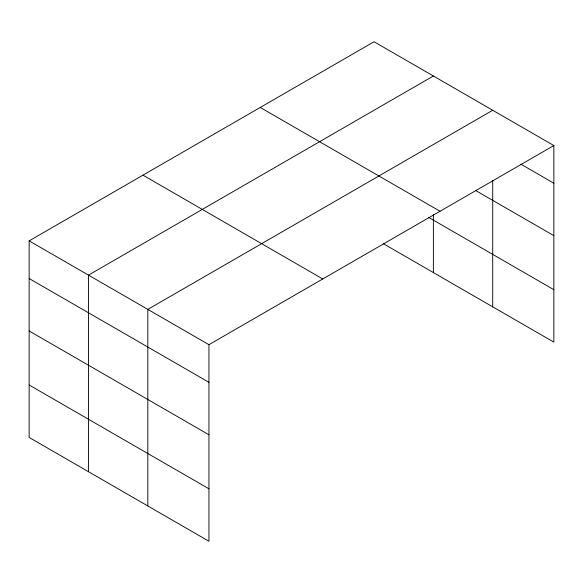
<?xml version="1.0" encoding="UTF-8"?>
<svg xmlns="http://www.w3.org/2000/svg" width="583" height="583" viewBox="0 0 583 583"><rect width="100%" height="100%" fill="white"/><g stroke="black" fill="none" stroke-linecap="round" stroke-linejoin="round"><path stroke-width="0.87" d="M492.715 180.468L492.715 306.833M383.417 243.73L553.85 342.126L553.85 145.553L374.053 41.743L29.15 240.874L29.15 437.447L208.947 541.257L208.947 344.677L29.15 240.874M433.388 76.001L88.485 275.125L88.485 471.705M492.715 110.26L147.82 309.384L147.82 505.964M208.947 344.677L553.85 145.553M520.932 164.202L553.85 183.208M475.546 190.444L553.85 235.649M260.237 107.454L440.034 211.265M428.702 217.43L553.85 289.685M142.966 175.162L322.763 278.966M29.15 278.528L208.947 382.331M29.15 330.969L208.947 434.78M29.15 385.006L208.947 488.809M433.388 214.733L433.388 272.574"/></g></svg>
